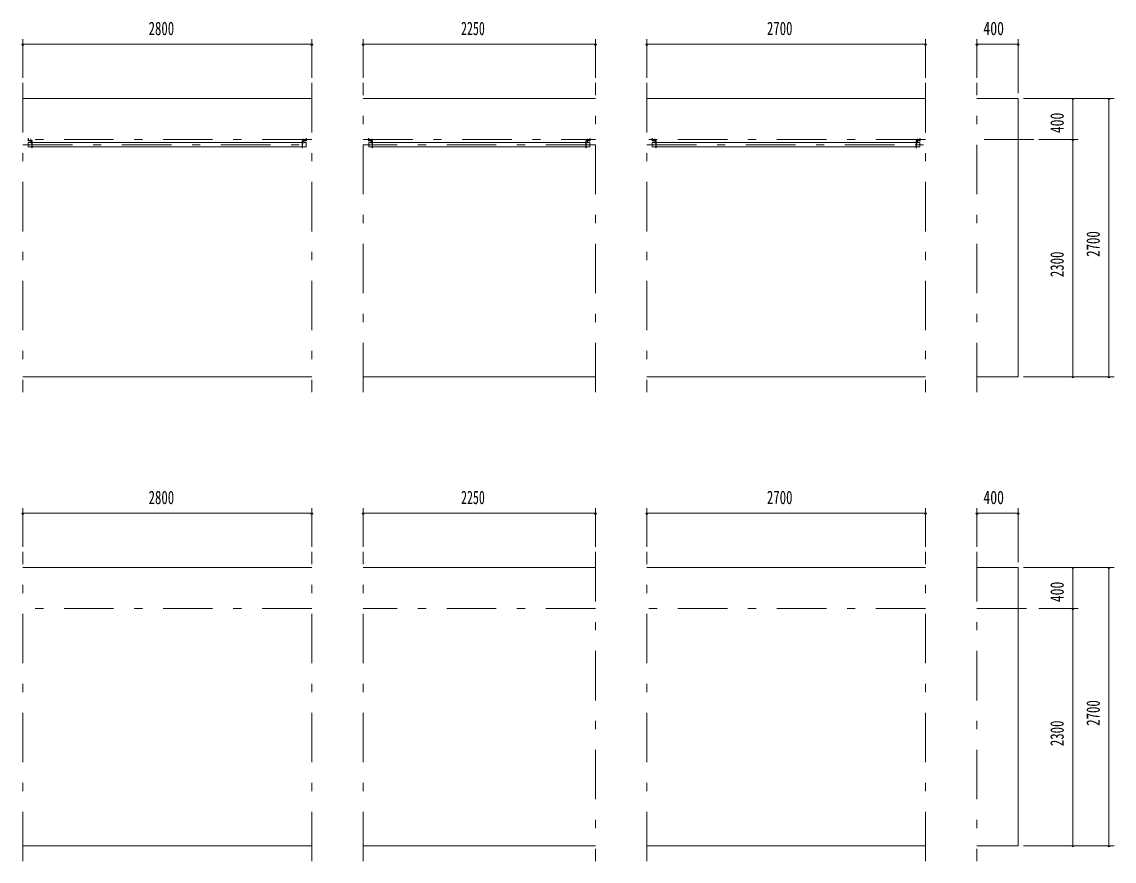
# Model space of a CAD drawing. Units: millimetres, scale not verified. Extents: x -25244 to 25244, y -10500 to 10500.
# Drawn here: x -16593 to -6003, y -7829 to 314 of the extents above; entities that cross this region are included whole.
import ezdxf
from ezdxf.enums import TextEntityAlignment as Align

# ---------------------------------------------------------------- set-up
doc = ezdxf.new("R2010")
doc.units = ezdxf.units.MM
doc.header["$LTSCALE"] = 40
doc.linetypes.add('USER3', pattern=[24, 12, -5, 2, -5])
for name, color, linetype, lineweight in [('0-2_1-05BOLD', 7, 'Continuous', 18), ('0-3_1-25CENTER', 3, 'USER3', 18), ('0-5_1-55DIM', 3, 'Continuous', 18)]:
    doc.layers.add(name, color=color, linetype=linetype, lineweight=lineweight)
doc.styles.add('ＭＳ ゴシック', font='')
doc.styles.get('ＭＳ ゴシック').set_extended_font_data('MS Gothic')

msp = doc.modelspace()

# ---------------------------------------------------------------- linework, layer by layer
at = {"layer": '0-2_1-05BOLD'}
for p, q in [((-13782.77, -429.33), (-16582.77, -429.33)), ((-11032.77, -429.33), (-13282.77, -429.33)), ((-7832.77, -429.33), (-10532.77, -429.33)), ((-6932.78, -429.33), (-7332.77, -429.33)), ((-6932.78, -3129.33), (-6932.78, -429.33)), ((-16528.77, -817.33), (-16531.97, -817.33)), ((-16531.97, -817.33), (-16531.97, -837.33)), ((-16528.77, -837.33), (-16528.77, -817.33)), ((-16526.77, -839.33), (-16497.17, -839.33)), ((-16497.17, -842.53), (-16526.77, -842.53)), ((-16495.17, -844.53), (-16495.17, -910.33)), ((-16491.97, -910.33), (-16491.97, -844.53)), ((-13873.57, -844.53), (-13873.57, -910.33)), ((-13870.37, -910.33), (-13870.37, -844.53)), ((-13838.77, -839.33), (-13868.37, -839.33)), ((-13868.37, -842.53), (-13838.77, -842.53)), ((-13836.77, -817.33), (-13833.57, -817.33)), ((-13836.77, -837.33), (-13836.77, -817.33)), ((-13833.57, -817.33), (-13833.57, -837.33)), ((-13231.98, -837.33), (-13231.98, -817.33)), ((-13231.98, -817.33), (-13228.78, -817.33)), ((-13228.78, -817.33), (-13228.78, -837.33)), ((-13226.77, -839.33), (-13197.18, -839.33)), ((-13197.18, -842.53), (-13226.77, -842.53)), ((-13195.18, -844.53), (-13195.18, -910.33)), ((-13191.98, -910.33), (-13191.98, -844.53)), ((-11123.57, -910.33), (-11123.57, -844.53)), ((-11120.37, -844.53), (-11120.37, -910.33)), ((-11088.77, -839.33), (-11118.37, -839.33)), ((-11118.37, -842.53), (-11088.77, -842.53)), ((-11086.77, -817.33), (-11086.77, -837.33)), ((-11083.57, -817.33), (-11086.77, -817.33)), ((-11083.57, -837.33), (-11083.57, -817.33)), ((-10478.77, -817.33), (-10481.97, -817.33)), ((-10481.97, -817.33), (-10481.97, -837.33)), ((-10478.77, -837.33), (-10478.77, -817.33)), ((-10476.77, -839.33), (-10447.17, -839.33)), ((-10447.17, -842.53), (-10476.77, -842.53)), ((-10445.17, -844.53), (-10445.17, -910.33)), ((-10441.97, -910.33), (-10441.97, -844.53)), ((-7923.57, -844.53), (-7923.57, -910.33)), ((-7920.37, -910.33), (-7920.37, -844.53)), ((-7888.77, -839.33), (-7918.37, -839.33)), ((-7918.37, -842.53), (-7888.77, -842.53)), ((-7886.77, -817.33), (-7883.57, -817.33)), ((-7886.77, -837.33), (-7886.77, -817.33)), ((-7883.57, -817.33), (-7883.57, -837.33)), ((-16495.17, -857.13), (-16530.27, -857.13)), ((-16530.27, -857.13), (-16530.27, -899.83)), ((-16530.27, -899.83), (-16495.17, -899.83)), ((-16495.17, -910.33), (-16491.97, -910.33)), ((-13873.57, -857.13), (-16491.97, -857.13)), ((-16491.97, -899.83), (-13873.57, -899.83)), ((-13873.57, -910.33), (-13870.37, -910.33)), ((-13835.28, -857.13), (-13870.37, -857.13)), ((-13870.37, -899.83), (-13835.28, -899.83)), ((-13835.28, -899.83), (-13835.28, -857.13)), ((-13230.27, -899.83), (-13230.27, -857.13)), ((-13230.27, -857.13), (-13195.18, -857.13)), ((-13195.18, -899.83), (-13230.27, -899.83)), ((-13195.18, -910.33), (-13191.98, -910.33)), ((-13191.98, -857.13), (-11123.57, -857.13)), ((-11123.57, -899.83), (-13191.98, -899.83)), ((-11120.37, -910.33), (-11123.57, -910.33)), ((-11120.37, -857.13), (-11085.28, -857.13)), ((-11085.28, -899.83), (-11120.37, -899.83)), ((-11085.28, -857.13), (-11085.28, -899.83)), ((-10445.17, -857.13), (-10480.27, -857.13)), ((-10480.27, -857.13), (-10480.27, -899.83)), ((-10480.27, -899.83), (-10445.17, -899.83)), ((-10445.17, -910.33), (-10441.97, -910.33)), ((-7923.57, -857.13), (-10441.97, -857.13)), ((-10441.97, -899.83), (-7923.57, -899.83)), ((-7923.57, -910.33), (-7920.37, -910.33)), ((-7885.27, -857.13), (-7920.37, -857.13)), ((-7920.37, -899.83), (-7885.27, -899.83)), ((-7885.27, -899.83), (-7885.27, -857.13)), ((-16582.77, -3129.33), (-13782.77, -3129.33)), ((-13282.77, -3129.33), (-11032.77, -3129.33)), ((-10532.77, -3129.33), (-7832.77, -3129.33)), ((-7332.77, -3129.33), (-6932.78, -3129.33)), ((-13782.77, -4979.33), (-16582.77, -4979.33)), ((-11032.77, -4979.33), (-13282.77, -4979.33)), ((-7832.77, -4979.33), (-10532.77, -4979.33)), ((-6932.78, -4979.33), (-7332.77, -4979.33)), ((-6932.78, -7679.32), (-6932.78, -4979.33)), ((-16582.77, -7679.32), (-13782.77, -7679.32)), ((-13282.77, -7679.32), (-11032.77, -7679.32)), ((-10532.77, -7679.32), (-7832.77, -7679.32)), ((-7332.77, -7679.32), (-6932.78, -7679.32))]:
    msp.add_line(p, q, dxfattribs=at)
for centre, radius, start, end in [((-16526.77, -837.33), 5.2, 180, 270), ((-16526.77, -837.33), 2, 180, 270), ((-16497.17, -844.53), 5.2, 0, 90), ((-16497.17, -844.53), 2, 0, 90), ((-13868.37, -844.53), 5.2, 90, 180), ((-13868.37, -844.53), 2, 90, 180), ((-13838.77, -837.33), 5.2, 270, 0), ((-13838.77, -837.33), 2, 270, 0), ((-13226.77, -837.33), 5.2, 180, 270), ((-13226.77, -837.33), 2, 180, 270), ((-13197.18, -844.53), 5.2, 0, 90), ((-13197.18, -844.53), 2, 0, 90), ((-11118.37, -844.53), 5.2, 90, 180), ((-11118.37, -844.53), 2, 90, 180), ((-11088.77, -837.33), 5.2, 270, 0), ((-11088.77, -837.33), 2, 270, 0), ((-10476.77, -837.33), 5.2, 180, 270), ((-10476.77, -837.33), 2, 180, 270), ((-10447.17, -844.53), 5.2, 0, 90), ((-10447.17, -844.53), 2, 0, 90), ((-7918.37, -844.53), 5.2, 90, 180), ((-7918.37, -844.53), 2, 90, 180), ((-7888.77, -837.33), 5.2, 270, 0), ((-7888.77, -837.33), 2, 270, 0)]:
    msp.add_arc(centre, radius, start, end, dxfattribs=at)
at = {"layer": '0-3_1-25CENTER'}
for p, q in [((-16582.77, -279.33), (-16582.77, -3279.33)), ((-13782.77, -279.33), (-13782.77, -3279.33)), ((-13282.77, -3279.33), (-13282.77, -279.33)), ((-11032.77, -3279.33), (-11032.77, -279.33)), ((-10532.77, -279.33), (-10532.77, -3279.33)), ((-7832.77, -279.33), (-7832.77, -3279.33)), ((-7332.77, -3279.33), (-7332.77, -279.33)), ((-13782.77, -829.33), (-16582.77, -829.33)), ((-16506.97, -820.33), (-16506.97, -862.13)), ((-13858.57, -820.33), (-13858.57, -862.13)), ((-13282.77, -829.33), (-11032.77, -829.33)), ((-13206.98, -862.13), (-13206.98, -820.33)), ((-11108.57, -820.33), (-11108.57, -862.13)), ((-7832.77, -829.33), (-10532.77, -829.33)), ((-10456.97, -820.33), (-10456.97, -862.13)), ((-7908.57, -820.33), (-7908.57, -862.13)), ((-6782.78, -829.33), (-7332.77, -829.33)), ((-16582.77, -878.48), (-13782.77, -878.48)), ((-11032.77, -878.48), (-13282.77, -878.48)), ((-10532.77, -878.48), (-7832.77, -878.48)), ((-16582.77, -7829.33), (-16582.77, -4829.33)), ((-13782.77, -7829.33), (-13782.77, -4829.33)), ((-13282.77, -7829.33), (-13282.77, -4829.33)), ((-11032.77, -4829.33), (-11032.77, -7829.33)), ((-10532.77, -7829.33), (-10532.77, -4829.33)), ((-7832.77, -7829.33), (-7832.77, -4829.33)), ((-7332.77, -4829.33), (-7332.77, -7829.33)), ((-13782.77, -5379.33), (-16582.77, -5379.33)), ((-11032.77, -5379.33), (-13282.77, -5379.33)), ((-7832.77, -5379.33), (-10532.77, -5379.33)), ((-7332.77, -5379.33), (-6782.78, -5379.33))]:
    msp.add_line(p, q, dxfattribs=at)
at = {"layer": '0-5_1-55DIM'}
for p, q in [((-16582.77, 145.67), (-16582.77, -229.33)), ((-13782.77, -229.33), (-13782.77, 145.67)), ((-13282.77, -229.33), (-13282.77, 145.67)), ((-11032.77, -229.33), (-11032.77, 145.67)), ((-10532.77, 145.67), (-10532.77, -229.33)), ((-7832.77, -229.33), (-7832.77, 145.67)), ((-7332.77, -229.33), (-7332.77, 145.67)), ((-6932.78, 145.67), (-6932.78, -379.33)), ((-16572.77, 95.67), (-16592.77, 95.67)), ((-16582.77, 95.67), (-13782.77, 95.67)), ((-13772.77, 95.67), (-13792.77, 95.67)), ((-13272.77, 95.67), (-13292.77, 95.67)), ((-13282.77, 95.67), (-11032.77, 95.67)), ((-11022.77, 95.67), (-11042.77, 95.67)), ((-10522.77, 95.67), (-10542.77, 95.67)), ((-10532.77, 95.67), (-7832.77, 95.67)), ((-7822.77, 95.67), (-7842.77, 95.67)), ((-7322.78, 95.67), (-7342.78, 95.67)), ((-7332.77, 95.67), (-6932.78, 95.67)), ((-6922.78, 95.67), (-6942.78, 95.67)), ((-6882.78, -429.33), (-6002.77, -429.33)), ((-6392.78, -429.33), (-6412.78, -429.33)), ((-6402.78, -829.33), (-6402.78, -429.33)), ((-6042.78, -429.33), (-6062.78, -429.33)), ((-6052.77, -3129.33), (-6052.77, -429.33)), ((-6352.78, -829.33), (-6732.78, -829.33)), ((-6392.78, -829.33), (-6412.78, -829.33)), ((-6402.78, -3129.33), (-6402.78, -829.33)), ((-6882.78, -3129.33), (-6002.77, -3129.33)), ((-6392.78, -3129.33), (-6412.78, -3129.33)), ((-6042.78, -3129.33), (-6062.78, -3129.33)), ((-16582.77, -4779.33), (-16582.77, -4404.33)), ((-13782.77, -4779.33), (-13782.77, -4404.33)), ((-13282.77, -4779.33), (-13282.77, -4404.33)), ((-11032.77, -4404.33), (-11032.77, -4779.33)), ((-10532.77, -4779.33), (-10532.77, -4404.33)), ((-7832.77, -4779.33), (-7832.77, -4404.33)), ((-7332.77, -4404.33), (-7332.77, -4779.33)), ((-6932.78, -4929.33), (-6932.78, -4404.33)), ((-16572.77, -4454.33), (-16592.77, -4454.33)), ((-16582.77, -4454.33), (-13782.77, -4454.33)), ((-13772.77, -4454.33), (-13792.77, -4454.33)), ((-13272.77, -4454.33), (-13292.77, -4454.33)), ((-13282.77, -4454.33), (-11032.77, -4454.33)), ((-11022.77, -4454.33), (-11042.77, -4454.33)), ((-10522.77, -4454.33), (-10542.77, -4454.33)), ((-10532.77, -4454.33), (-7832.77, -4454.33)), ((-7822.77, -4454.33), (-7842.77, -4454.33)), ((-7322.78, -4454.33), (-7342.78, -4454.33)), ((-7332.77, -4454.33), (-6932.78, -4454.33)), ((-6922.78, -4454.33), (-6942.78, -4454.33)), ((-6002.77, -4979.33), (-6882.78, -4979.33)), ((-6392.78, -4979.33), (-6412.78, -4979.33)), ((-6402.78, -5379.33), (-6402.78, -4979.33)), ((-6042.78, -4979.33), (-6062.78, -4979.33)), ((-6052.77, -7679.32), (-6052.77, -4979.33)), ((-6732.78, -5379.33), (-6352.78, -5379.33)), ((-6392.78, -5379.33), (-6412.78, -5379.33)), ((-6402.78, -7679.32), (-6402.78, -5379.33)), ((-6002.77, -7679.32), (-6882.78, -7679.32)), ((-6392.78, -7679.32), (-6412.78, -7679.32)), ((-6042.78, -7679.32), (-6062.78, -7679.32))]:
    msp.add_line(p, q, dxfattribs=at)
for centre in [(-16582.77, 95.67), (-13782.77, 95.67), (-13282.77, 95.67), (-11032.77, 95.67), (-10532.77, 95.67), (-7832.77, 95.67), (-7332.78, 95.67), (-6932.78, 95.67), (-6402.78, -429.33), (-6052.78, -429.33), (-6402.78, -829.33), (-6402.78, -3129.33), (-6052.78, -3129.33), (-16582.77, -4454.33), (-13782.77, -4454.33), (-13282.77, -4454.33), (-11032.77, -4454.33), (-10532.77, -4454.33), (-7832.77, -4454.33), (-7332.78, -4454.33), (-6932.78, -4454.33), (-6402.78, -4979.33), (-6052.78, -4979.33), (-6402.78, -5379.33), (-6402.78, -7679.32), (-6052.78, -7679.32)]:
    msp.add_arc(centre, 10, 180, 0, dxfattribs=at)

# ---------------------------------------------------------------- texts
at = {"layer": '0-5_1-55DIM', "color": 7, "style": 'ＭＳ ゴシック'}
for s, width, p in [('2800', 0.7, (-15364.04, 145.67)), ('2250', 0.65, (-12334.46, 145.67)), ('2700', 0.7, (-9369.37, 145.67)), ('400', 0.75, (-7270.4, 145.67)), ('2800', 0.7, (-15364.04, -4404.33)), ('2250', 0.65, (-12334.46, -4404.33)), ('2700', 0.7, (-9369.37, -4404.33)), ('400', 0.75, (-7270.4, -4404.33))]:
    msp.add_text(s, height=130.2, dxfattribs=dict(at, width=width)).set_placement(p, align=Align.BOTTOM_LEFT)
for s, width, p in [('400', 0.75, (-6452.78, -766.95)), ('2700', 0.7, (-6102.78, -1965.93)), ('2300', 0.7, (-6452.78, -2163.26)), ('400', 0.75, (-6452.78, -5316.95)), ('2700', 0.7, (-6102.78, -6515.93)), ('2300', 0.7, (-6452.78, -6713.26))]:
    msp.add_text(s, height=130.2, rotation=90, dxfattribs=dict(at, width=width)).set_placement(p, align=Align.BOTTOM_LEFT)

doc.saveas('drawing.dxf')
